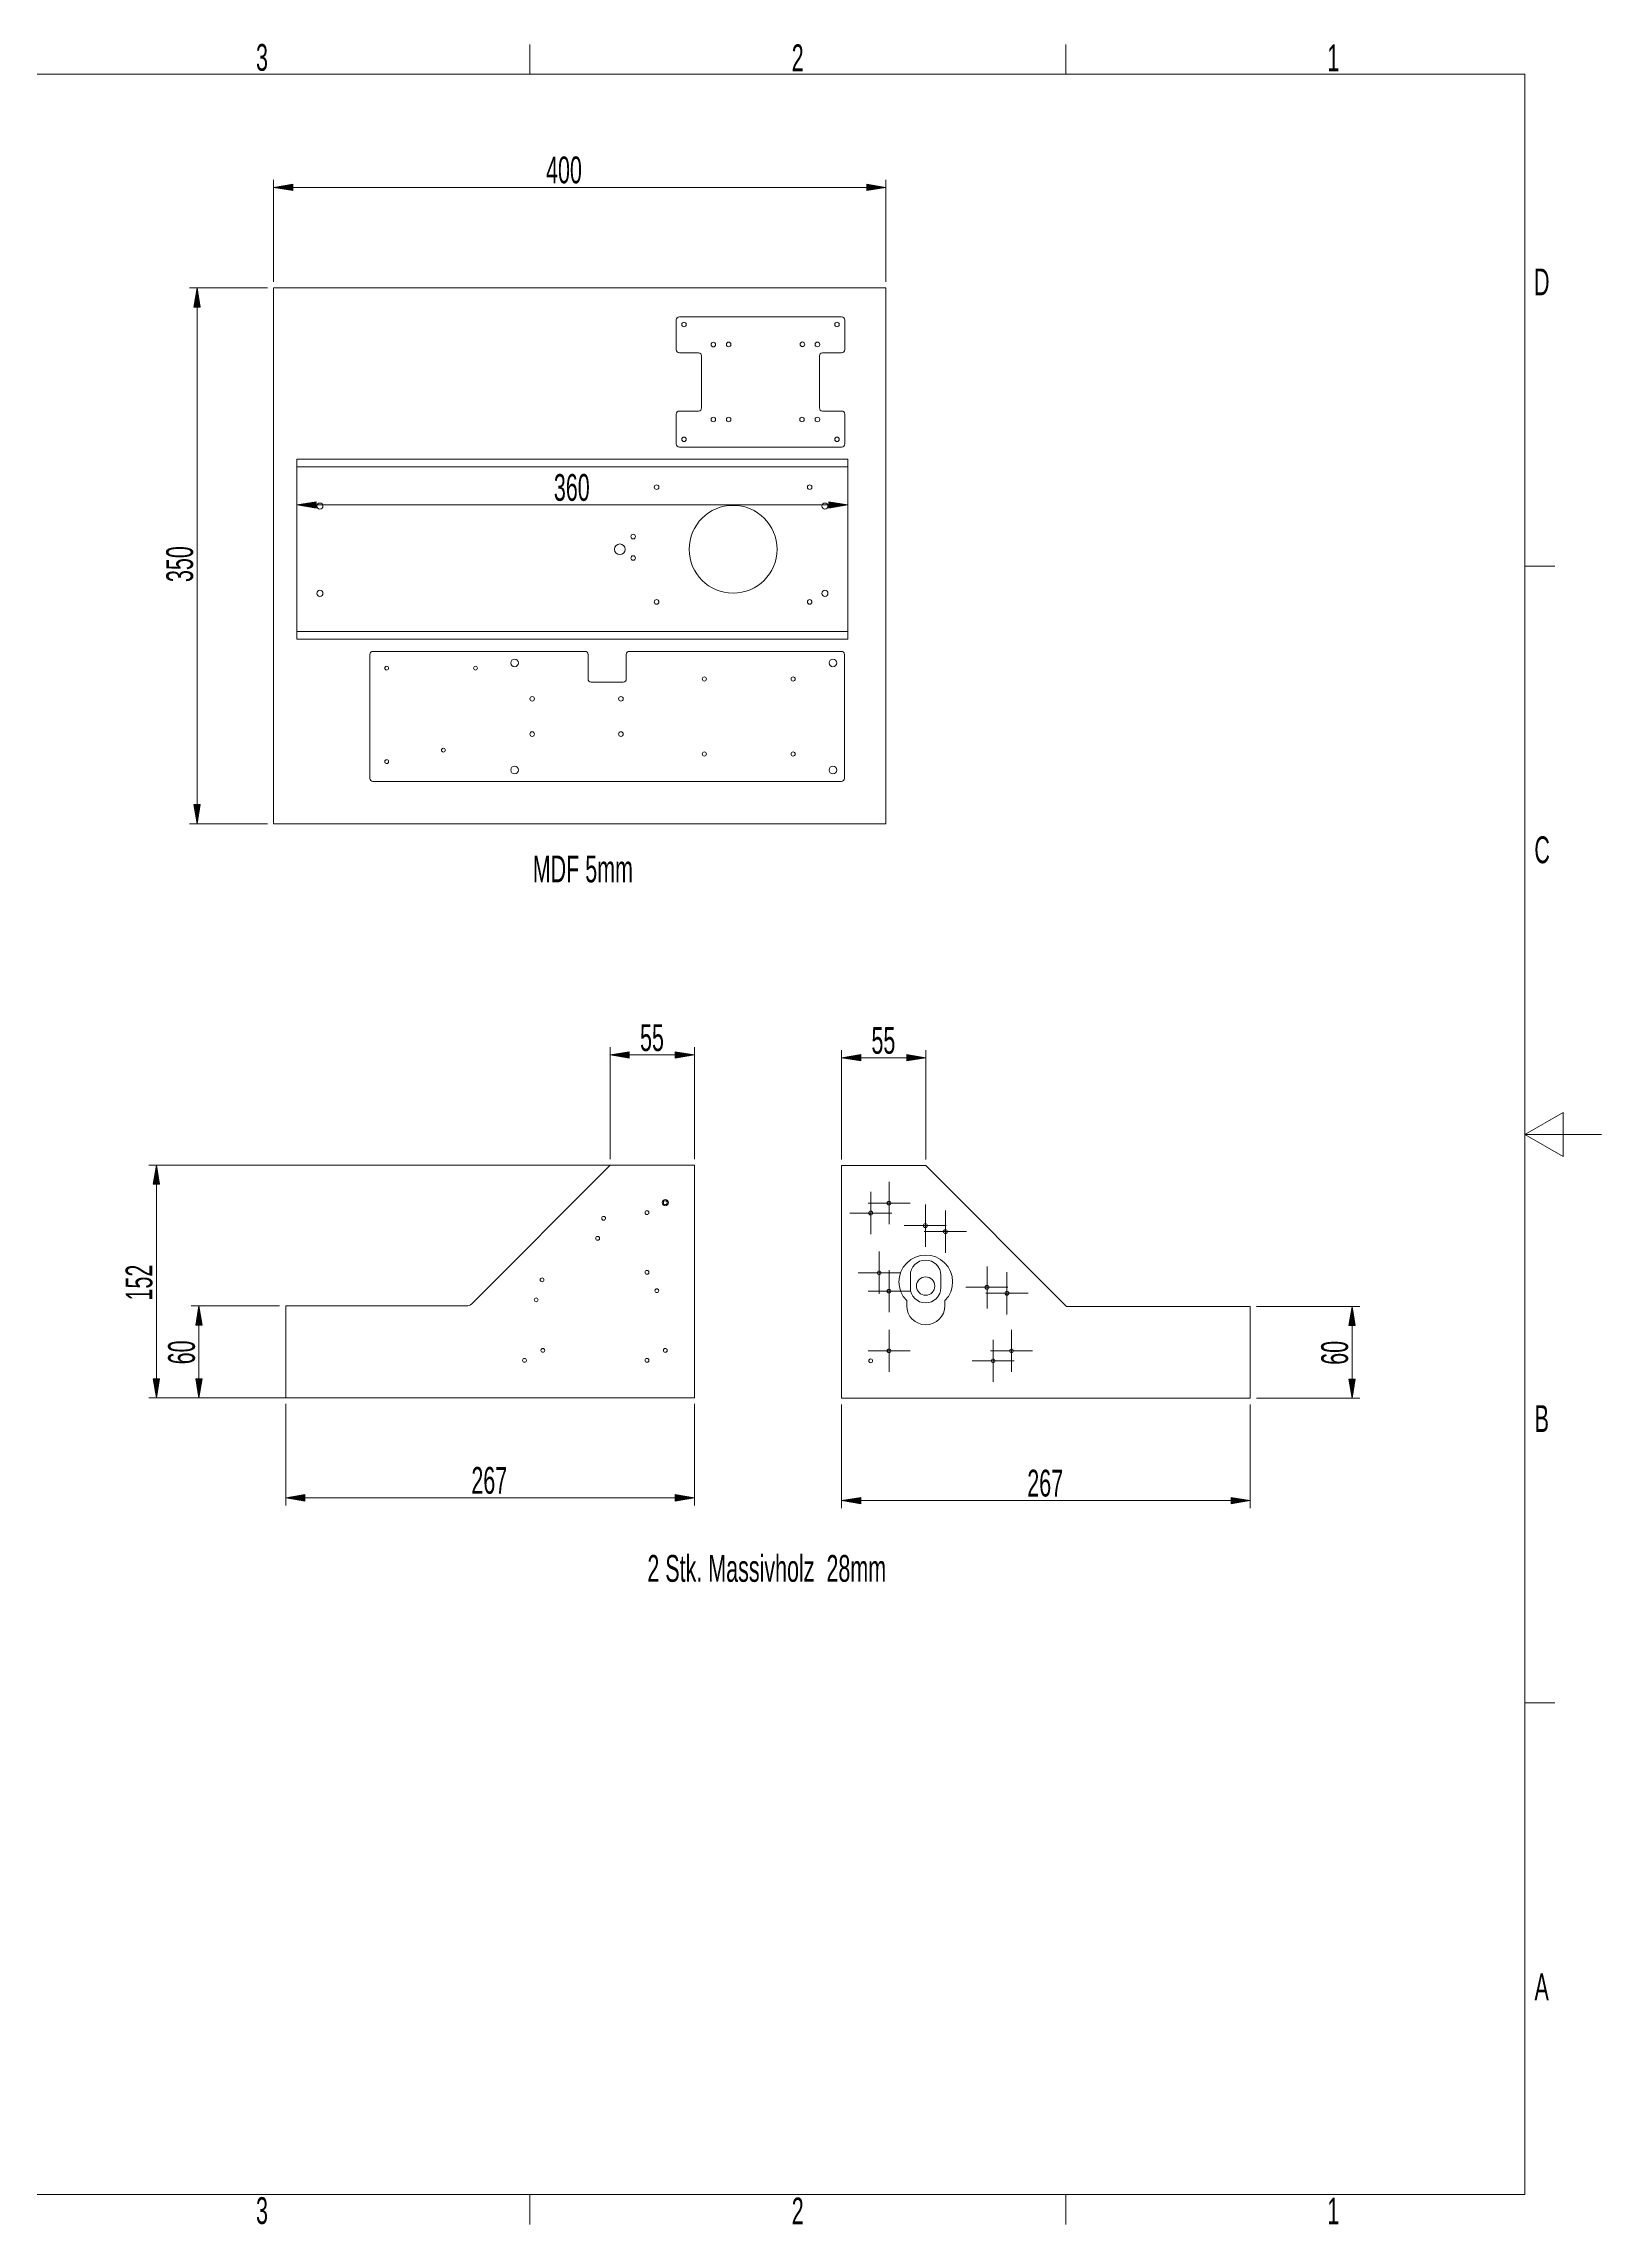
# Model space of a CAD drawing. Extents: x -90 to 2010, y -203 to 1283.
# Drawn here: x 992 to 2010, y -172 to 1253 of the extents above; entities that cross this region are included whole.
import ezdxf

# ---------------------------------------------------------------- set-up
doc = ezdxf.new("R2010")
doc.units = 0
doc.header["$MEASUREMENT"] = 0
doc.layers.get('0').update_dxf_attribs({"lineweight": 0})
for name, color, linetype, lineweight in [('Bemaßung (ISO)', 7, 'Continuous', 0), ('Mittelpunktmarkierung (ISO)', 7, 'Continuous', 0), ('Sichtbar (ISO)', 7, 'Continuous', 0), ('Skizziergeometrie (ISO)', 7, 'Continuous', 0), ('Symbol (ISO)', 7, 'Continuous', 0), ('Verdeckt (ISO)', 7, 'Continuous', 0)]:
    doc.layers.add(name, color=color, linetype=linetype, lineweight=lineweight)

# ---------------------------------------------------------------- blocks, each defined once
blk = doc.blocks.new('Block_25')
at = {"layer": 'Bemaßung (ISO)', "true_color": 0x000000, "transparency": 33554687}
h = blk.add_hatch(color=18, dxfattribs=at)
h.dxf.hatch_style = 2
h.paths.add_polyline_path([(1170.2, 953.3), (1170.2, 949.1), (1157.7, 951.2)])
h = blk.add_hatch(color=18, dxfattribs=at)
h.dxf.hatch_style = 2
h.paths.add_polyline_path([(1505.2, 953.3), (1505.2, 949.1), (1517.7, 951.2)])
at = {"layer": 'Bemaßung (ISO)', "color": 18, "lineweight": 5, "true_color": 0x000000}
for p, q in [((1157.7, 977), (1157.7, 946.2)), ((1517.7, 977), (1517.7, 946.2)), ((1170.2, 951.2), (1505.2, 951.2))]:
    blk.add_line(p, q, dxfattribs=at)
at = {"layer": 'Bemaßung (ISO)'}
for points in [[(1170.2, 953.3), (1170.2, 949.1), (1157.7, 951.2), (1157.7, 951.2)], [(1505.2, 953.3), (1505.2, 949.1), (1517.7, 951.2), (1517.7, 951.2)]]:
    blk.add_lwpolyline(points, close=True, dxfattribs=at)
at = {"layer": 'Bemaßung (ISO)', "insert": (1325.6, 953.6), "char_height": 0.2, "attachment_point": 7}
blk.add_mtext('\\C18;\\c0;\\FSwiss 721 Condensed BT|b0|i0|c1;\\H17.500000;\\W0.700000;360', dxfattribs=at)
blk = doc.blocks.new('Block_26')
at = {"layer": 'Bemaßung (ISO)', "true_color": 0x000000, "transparency": 33554687}
h = blk.add_hatch(color=18, dxfattribs=at)
h.dxf.hatch_style = 2
h.paths.add_polyline_path([(1090.4, 1080.4), (1094.6, 1080.4), (1092.5, 1092.9)])
h = blk.add_hatch(color=18, dxfattribs=at)
h.dxf.hatch_style = 2
h.paths.add_polyline_path([(1090.4, 755.4), (1094.6, 755.4), (1092.5, 742.9)])
at = {"layer": 'Bemaßung (ISO)', "color": 18, "lineweight": 5, "true_color": 0x000000}
for p, q in [((1138.5, 1092.9), (1087.5, 1092.9)), ((1092.5, 755.4), (1092.5, 1080.4)), ((1138.5, 742.9), (1087.5, 742.9))]:
    blk.add_line(p, q, dxfattribs=at)
at = {"layer": 'Bemaßung (ISO)'}
for points in [[(1090.4, 1080.4), (1094.6, 1080.4), (1092.5, 1092.9), (1092.5, 1092.9)], [(1090.4, 755.4), (1094.6, 755.4), (1092.5, 742.9), (1092.5, 742.9)]]:
    blk.add_lwpolyline(points, close=True, dxfattribs=at)
at = {"layer": 'Bemaßung (ISO)', "insert": (1090.1, 900.8), "char_height": 0.2, "attachment_point": 7, "rotation": 90}
blk.add_mtext('\\C18;\\c0;\\FSwiss 721 Condensed BT|b0|i0|c1;\\H17.500000;\\W0.700000;350', dxfattribs=at)
blk = doc.blocks.new('Block_27')
at = {"layer": 'Bemaßung (ISO)', "true_color": 0x000000, "transparency": 33554687}
h = blk.add_hatch(color=18, dxfattribs=at)
h.dxf.hatch_style = 2
h.paths.add_polyline_path([(1155, 1160.7), (1155, 1156.5), (1142.5, 1158.6)])
h = blk.add_hatch(color=18, dxfattribs=at)
h.dxf.hatch_style = 2
h.paths.add_polyline_path([(1530, 1160.7), (1530, 1156.5), (1542.5, 1158.6)])
at = {"layer": 'Bemaßung (ISO)', "color": 18, "lineweight": 5, "true_color": 0x000000}
for p, q in [((1142.5, 1096.9), (1142.5, 1163.6)), ((1155, 1158.6), (1530, 1158.6)), ((1542.5, 1096.9), (1542.5, 1163.6))]:
    blk.add_line(p, q, dxfattribs=at)
at = {"layer": 'Bemaßung (ISO)'}
for points in [[(1155, 1160.7), (1155, 1156.5), (1142.5, 1158.6), (1142.5, 1158.6)], [(1530, 1160.7), (1530, 1156.5), (1542.5, 1158.6), (1542.5, 1158.6)]]:
    blk.add_lwpolyline(points, close=True, dxfattribs=at)
at = {"layer": 'Bemaßung (ISO)', "insert": (1320.5, 1161), "char_height": 0.2, "attachment_point": 7}
blk.add_mtext('\\C18;\\c0;\\FSwiss 721 Condensed BT|b0|i0|c1;\\H17.500000;\\W0.700000;400', dxfattribs=at)
blk = doc.blocks.new('Block_28')
at = {"layer": 'Bemaßung (ISO)', "true_color": 0x000000, "transparency": 33554687}
h = blk.add_hatch(color=18, dxfattribs=at)
h.dxf.hatch_style = 2
h.paths.add_polyline_path([(1162.9, 304.7), (1162.9, 300.5), (1150.4, 302.6)])
h = blk.add_hatch(color=18, dxfattribs=at)
h.dxf.hatch_style = 2
h.paths.add_polyline_path([(1404.9, 304.7), (1404.9, 300.5), (1417.4, 302.6)])
at = {"layer": 'Bemaßung (ISO)', "color": 18, "lineweight": 5, "true_color": 0x000000}
for p, q in [((1150.4, 363.9), (1150.4, 297.6)), ((1417.4, 363.9), (1417.4, 297.6)), ((1162.9, 302.6), (1404.9, 302.6))]:
    blk.add_line(p, q, dxfattribs=at)
at = {"layer": 'Bemaßung (ISO)'}
for points in [[(1162.9, 304.7), (1162.9, 300.5), (1150.4, 302.6), (1150.4, 302.6)], [(1404.9, 304.7), (1404.9, 300.5), (1417.4, 302.6), (1417.4, 302.6)]]:
    blk.add_lwpolyline(points, close=True, dxfattribs=at)
at = {"layer": 'Bemaßung (ISO)', "insert": (1271.7, 305), "char_height": 0.2, "attachment_point": 7}
blk.add_mtext('\\C18;\\c0;\\FSwiss 721 Condensed BT|b0|i0|c1;\\H17.500000;\\W0.700000;267', dxfattribs=at)
blk = doc.blocks.new('Block_29')
at = {"layer": 'Bemaßung (ISO)', "true_color": 0x000000, "transparency": 33554687}
h = blk.add_hatch(color=18, dxfattribs=at)
h.dxf.hatch_style = 2
h.paths.add_polyline_path([(1091.6, 415.4), (1095.8, 415.4), (1093.7, 427.9)])
h = blk.add_hatch(color=18, dxfattribs=at)
h.dxf.hatch_style = 2
h.paths.add_polyline_path([(1091.6, 380.4), (1095.8, 380.4), (1093.7, 367.9)])
at = {"layer": 'Bemaßung (ISO)', "color": 18, "lineweight": 5, "true_color": 0x000000}
for p, q in [((1146.4, 427.9), (1088.7, 427.9)), ((1093.7, 415.4), (1093.7, 380.4)), ((1146.4, 367.9), (1088.7, 367.9))]:
    blk.add_line(p, q, dxfattribs=at)
at = {"layer": 'Bemaßung (ISO)'}
for points in [[(1091.6, 415.4), (1095.8, 415.4), (1093.7, 427.9), (1093.7, 427.9)], [(1091.6, 380.4), (1095.8, 380.4), (1093.7, 367.9), (1093.7, 367.9)]]:
    blk.add_lwpolyline(points, close=True, dxfattribs=at)
at = {"layer": 'Bemaßung (ISO)', "insert": (1091.3, 389.8), "char_height": 0.2, "attachment_point": 7, "rotation": 90}
blk.add_mtext('\\C18;\\c0;\\FSwiss 721 Condensed BT|b0|i0|c1;\\H17.500000;\\W0.700000;60', dxfattribs=at)
blk = doc.blocks.new('Block_30')
at = {"layer": 'Bemaßung (ISO)', "true_color": 0x000000, "transparency": 33554687}
h = blk.add_hatch(color=18, dxfattribs=at)
h.dxf.hatch_style = 2
h.paths.add_polyline_path([(1374.9, 594), (1374.9, 589.8), (1362.4, 591.9)])
h = blk.add_hatch(color=18, dxfattribs=at)
h.dxf.hatch_style = 2
h.paths.add_polyline_path([(1404.9, 594), (1404.9, 589.8), (1417.4, 591.9)])
at = {"layer": 'Bemaßung (ISO)', "color": 18, "lineweight": 5, "true_color": 0x000000}
for p, q in [((1362.4, 523.9), (1362.4, 596.9)), ((1404.9, 591.9), (1374.9, 591.9)), ((1417.4, 523.9), (1417.4, 596.9))]:
    blk.add_line(p, q, dxfattribs=at)
at = {"layer": 'Bemaßung (ISO)'}
for points in [[(1374.9, 594), (1374.9, 589.8), (1362.4, 591.9), (1362.4, 591.9)], [(1404.9, 594), (1404.9, 589.8), (1417.4, 591.9), (1417.4, 591.9)]]:
    blk.add_lwpolyline(points, close=True, dxfattribs=at)
at = {"layer": 'Bemaßung (ISO)', "insert": (1381.9, 594.2), "char_height": 0.2, "attachment_point": 7}
blk.add_mtext('\\C18;\\c0;\\FSwiss 721 Condensed BT|b0|i0|c1;\\H17.500000;\\W0.700000;55', dxfattribs=at)
blk = doc.blocks.new('Block_31')
at = {"layer": 'Bemaßung (ISO)', "true_color": 0x000000, "transparency": 33554687}
h = blk.add_hatch(color=18, dxfattribs=at)
h.dxf.hatch_style = 2
h.paths.add_polyline_path([(1063.9, 507.4), (1068, 507.4), (1066, 519.9)])
h = blk.add_hatch(color=18, dxfattribs=at)
h.dxf.hatch_style = 2
h.paths.add_polyline_path([(1063.9, 380.4), (1068, 380.4), (1066, 367.9)])
at = {"layer": 'Bemaßung (ISO)', "color": 18, "lineweight": 5, "true_color": 0x000000}
for p, q in [((1413.4, 519.9), (1061, 519.9)), ((1066, 380.4), (1066, 507.4)), ((1413.4, 367.9), (1061, 367.9))]:
    blk.add_line(p, q, dxfattribs=at)
at = {"layer": 'Bemaßung (ISO)'}
for points in [[(1063.9, 507.4), (1068, 507.4), (1066, 519.9), (1066, 519.9)], [(1063.9, 380.4), (1068, 380.4), (1066, 367.9), (1066, 367.9)]]:
    blk.add_lwpolyline(points, close=True, dxfattribs=at)
at = {"layer": 'Bemaßung (ISO)', "insert": (1063.5, 431.5), "char_height": 0.2, "attachment_point": 7, "rotation": 90}
blk.add_mtext('\\C18;\\c0;\\FSwiss 721 Condensed BT|b0|i0|c1;\\H17.500000;\\W0.700000;152', dxfattribs=at)
blk = doc.blocks.new('Block_32')
at = {"layer": 'Bemaßung (ISO)', "true_color": 0x000000, "transparency": 33554687}
h = blk.add_hatch(color=18, dxfattribs=at)
h.dxf.hatch_style = 2
h.paths.add_polyline_path([(1526.1, 302.9), (1526.1, 298.7), (1513.6, 300.8)])
h = blk.add_hatch(color=18, dxfattribs=at)
h.dxf.hatch_style = 2
h.paths.add_polyline_path([(1768.1, 302.9), (1768.1, 298.7), (1780.6, 300.8)])
at = {"layer": 'Bemaßung (ISO)', "color": 18, "lineweight": 5, "true_color": 0x000000}
for p, q in [((1513.6, 363.6), (1513.6, 295.8)), ((1780.6, 363.6), (1780.6, 295.8)), ((1768.1, 300.8), (1526.1, 300.8))]:
    blk.add_line(p, q, dxfattribs=at)
at = {"layer": 'Bemaßung (ISO)'}
for points in [[(1526.1, 302.9), (1526.1, 298.7), (1513.6, 300.8), (1513.6, 300.8)], [(1768.1, 302.9), (1768.1, 298.7), (1780.6, 300.8), (1780.6, 300.8)]]:
    blk.add_lwpolyline(points, close=True, dxfattribs=at)
at = {"layer": 'Bemaßung (ISO)', "insert": (1634.9, 303.2), "char_height": 0.2, "attachment_point": 7}
blk.add_mtext('\\C18;\\c0;\\FSwiss 721 Condensed BT|b0|i0|c1;\\H17.500000;\\W0.700000;267', dxfattribs=at)
blk = doc.blocks.new('Block_33')
at = {"layer": 'Bemaßung (ISO)', "true_color": 0x000000, "transparency": 33554687}
h = blk.add_hatch(color=18, dxfattribs=at)
h.dxf.hatch_style = 2
h.paths.add_polyline_path([(1845, 415.1), (1849.2, 415.1), (1847.1, 427.6)])
h = blk.add_hatch(color=18, dxfattribs=at)
h.dxf.hatch_style = 2
h.paths.add_polyline_path([(1845, 380.1), (1849.2, 380.1), (1847.1, 367.6)])
at = {"layer": 'Bemaßung (ISO)', "color": 18, "lineweight": 5, "true_color": 0x000000}
for p, q in [((1784.6, 427.6), (1852.1, 427.6)), ((1847.1, 415.1), (1847.1, 380.1)), ((1784.6, 367.6), (1852.1, 367.6))]:
    blk.add_line(p, q, dxfattribs=at)
at = {"layer": 'Bemaßung (ISO)'}
for points in [[(1845, 415.1), (1849.2, 415.1), (1847.1, 427.6), (1847.1, 427.6)], [(1845, 380.1), (1849.2, 380.1), (1847.1, 367.6), (1847.1, 367.6)]]:
    blk.add_lwpolyline(points, close=True, dxfattribs=at)
at = {"layer": 'Bemaßung (ISO)', "insert": (1844.7, 389.5), "char_height": 0.2, "attachment_point": 7, "rotation": 90}
blk.add_mtext('\\C18;\\c0;\\FSwiss 721 Condensed BT|b0|i0|c1;\\H17.500000;\\W0.700000;60', dxfattribs=at)
blk = doc.blocks.new('Block_34')
at = {"layer": 'Bemaßung (ISO)', "true_color": 0x000000, "transparency": 33554687}
h = blk.add_hatch(color=18, dxfattribs=at)
h.dxf.hatch_style = 2
h.paths.add_polyline_path([(1526.1, 592.1), (1526.1, 588), (1513.6, 590)])
h = blk.add_hatch(color=18, dxfattribs=at)
h.dxf.hatch_style = 2
h.paths.add_polyline_path([(1556.1, 592.1), (1556.1, 588), (1568.6, 590)])
at = {"layer": 'Bemaßung (ISO)', "color": 18, "lineweight": 5, "true_color": 0x000000}
for p, q in [((1513.6, 523.6), (1513.6, 595)), ((1526.1, 590), (1556.1, 590)), ((1568.6, 523.6), (1568.6, 595))]:
    blk.add_line(p, q, dxfattribs=at)
at = {"layer": 'Bemaßung (ISO)'}
for points in [[(1526.1, 592.1), (1526.1, 588), (1513.6, 590), (1513.6, 590)], [(1556.1, 592.1), (1556.1, 588), (1568.6, 590), (1568.6, 590)]]:
    blk.add_lwpolyline(points, close=True, dxfattribs=at)
at = {"layer": 'Bemaßung (ISO)', "insert": (1533.1, 592.4), "char_height": 0.2, "attachment_point": 7}
blk.add_mtext('\\C18;\\c0;\\FSwiss 721 Condensed BT|b0|i0|c1;\\H17.500000;\\W0.700000;55', dxfattribs=at)

msp = doc.modelspace()

# ---------------------------------------------------------------- linework, layer by layer
at = {"color": 18, "lineweight": 18, "true_color": 0x000000}
for p, q in [((1310, 1232.5), (1310, 1252)), ((1660, 1232.5), (1660, 1252)), ((1960, 911.2), (1979.5, 911.2)), ((1960, 168.7), (1979.5, 168.7)), ((1960, -152.5), (1960, 110)), ((1010, -152.5), (1960, -152.5)), ((1310, -152.5), (1310, -172)), ((1660, -152.5), (1660, -172))]:
    msp.add_line(p, q, dxfattribs=at)
for points in [[(-40, -152.5), (-40, 1232.5), (1960, 1232.5), (1960, -152.5), (-40, -152.5)], [(2010, 540), (1960, 540), (1985, 554.4), (1985, 525.6), (1960, 540)]]:
    msp.add_lwpolyline(points, dxfattribs=at)
at = {"layer": 'Mittelpunktmarkierung (ISO)', "color": 18, "lineweight": 5, "true_color": 0x000000}
for p, q in [((1532.6, 502.4), (1532.6, 474.9)), ((1544.6, 508.9), (1544.6, 481.4)), ((1546.4, 488.6), (1518.9, 488.6)), ((1558.4, 495.1), (1530.9, 495.1)), ((1568.3, 494.1), (1568.3, 466.6)), ((1581.4, 490.2), (1581.4, 462.7)), ((1582, 480.4), (1554.5, 480.4)), ((1595.1, 476.5), (1567.6, 476.5)), ((1538.1, 463.4), (1538.1, 435.9)), ((1551.9, 449.6), (1524.4, 449.6)), ((1544.6, 451.4), (1544.6, 423.9)), ((1608.6, 453.8), (1608.6, 426.3)), ((1621.6, 449.9), (1621.6, 422.4)), ((1558.4, 437.6), (1530.9, 437.6)), ((1622.3, 440.1), (1594.8, 440.1)), ((1635.4, 436.2), (1607.9, 436.2)), ((1544.6, 412.4), (1544.6, 384.9)), ((1612.6, 405.9), (1612.6, 378.4)), ((1624.6, 412.4), (1624.6, 384.9)), ((1558.4, 398.6), (1530.9, 398.6)), ((1626.4, 392.1), (1598.9, 392.1)), ((1638.4, 398.6), (1610.9, 398.6))]:
    msp.add_line(p, q, dxfattribs=at)
at = {"layer": 'Sichtbar (ISO)', "color": 18, "lineweight": 18, "true_color": 0x000000}
for p, q in [((1405.6, 1052.5), (1405.6, 1072)), ((1407.6, 1074), (1513.6, 1074)), ((1515.6, 1072), (1515.6, 1052.5)), ((1407.6, 1050.5), (1420.1, 1050.5)), ((1422.1, 1048.5), (1422.1, 1014.5)), ((1499.1, 1014.5), (1499.1, 1048.5)), ((1501.1, 1050.5), (1513.6, 1050.5)), ((1420.1, 1012.5), (1407.6, 1012.5)), ((1513.6, 1012.5), (1501.1, 1012.5)), ((1405.6, 991), (1405.6, 1010.5)), ((1515.6, 1010.5), (1515.6, 991)), ((1513.6, 989), (1407.6, 989)), ((1157.7, 981), (1517.7, 981)), ((1157.7, 863.4), (1157.7, 981)), ((1517.7, 981), (1517.7, 863.4)), ((1517.7, 863.4), (1157.7, 863.4)), ((1345.9, 855.5), (1207.4, 855.5)), ((1513.4, 855.5), (1374.9, 855.5)), ((1205.4, 853.5), (1205.4, 772.5)), ((1347.9, 837.5), (1347.9, 853.5)), ((1372.9, 853.5), (1372.9, 837.5)), ((1515.4, 772.5), (1515.4, 853.5)), ((1370.9, 835.5), (1349.9, 835.5)), ((1207.4, 770.5), (1513.4, 770.5)), ((1362.4, 519.9), (1271.9, 429.4)), ((1417.4, 519.9), (1362.4, 519.9)), ((1417.4, 367.9), (1417.4, 519.9)), ((1513.6, 367.6), (1513.6, 519.6)), ((1513.6, 519.6), (1568.6, 519.6)), ((1568.6, 519.6), (1660.6, 427.6)), ((1558.5, 439.9), (1558.5, 447.9)), ((1578.5, 447.9), (1578.5, 439.9)), ((1268.3, 427.9), (1150.4, 427.9)), ((1150.4, 427.9), (1150.4, 367.9)), ((1556.1, 428.1), (1556.1, 431.4)), ((1581.1, 431.4), (1581.1, 428.1)), ((1660.6, 427.6), (1780.6, 427.6)), ((1780.6, 427.6), (1780.6, 367.6)), ((1150.4, 367.9), (1417.4, 367.9)), ((1780.6, 367.6), (1513.6, 367.6))]:
    msp.add_line(p, q, dxfattribs=at)
for centre, radius in [((1410.6, 1069), 1.5), ((1510.6, 1069), 1.5), ((1429.8, 1055.9), 1.5), ((1439.8, 1056), 1.5), ((1488, 1056.1), 1.5), ((1497.8, 1056), 1.5), ((1429.8, 1007), 1.5), ((1439.8, 1007), 1.5), ((1487.7, 1007), 1.5), ((1497.8, 1007), 1.5), ((1410.6, 994), 1.5), ((1510.6, 994), 1.5), ((1392.7, 962.8), 1.5), ((1492.7, 962.8), 1.5), ((1172.7, 950.4), 2), ((1442.7, 922.2), 28.7), ((1502.7, 950.4), 2), ((1377.4, 930.5), 1.5), ((1368.7, 922.2), 3.5), ((1377.4, 916.5), 1.5), ((1172.7, 893.4), 2), ((1392.7, 887.8), 1.5), ((1492.7, 887.8), 1.5), ((1502.7, 893.4), 2), ((1216.4, 844.5), 1.25), ((1274.4, 844.5), 1.25), ((1299.9, 848), 2.5), ((1507.9, 848), 2.5), ((1423.9, 837.5), 1.35), ((1481.9, 837.5), 1.35), ((1311.4, 824.5), 1.5), ((1369.4, 824.5), 1.5), ((1311.4, 801.5), 1.5), ((1369.4, 801.5), 1.5), ((1216.4, 783.5), 1.25), ((1253.4, 791), 1.25), ((1423.9, 788.5), 1.35), ((1481.9, 788.5), 1.35), ((1299.9, 778), 2.5), ((1507.9, 778), 2.5), ((1358.1, 485.2), 1.25), ((1386.4, 488.9), 1.25), ((1398.4, 495.4), 2), ((1398.4, 495.4), 1.25), ((1532.6, 488.6), 1.25), ((1544.6, 495.1), 1.25), ((1354.2, 472.1), 1.25), ((1568.3, 480.4), 1.25), ((1581.4, 476.5), 1.25), ((1317.9, 445), 1.25), ((1386.4, 449.9), 1.25), ((1538.1, 449.6), 1.25), ((1568.5, 440.9), 6), ((1314, 431.9), 1.25), ((1392.9, 437.9), 1.25), ((1544.6, 437.6), 1.25), ((1608.6, 440.1), 1.25), ((1621.6, 436.2), 1.25), ((1318.4, 398.9), 1.25), ((1398.4, 398.9), 1.25), ((1544.6, 398.6), 1.25), ((1624.6, 398.6), 1.25), ((1306.4, 392.4), 1.25), ((1386.4, 392.4), 1.25), ((1532.6, 392.1), 1.25), ((1612.6, 392.1), 1.25)]:
    msp.add_circle(centre, radius, dxfattribs=at)
for points in [[(1407.6, 1074), (1406.5, 1074), (1405.6, 1073.1), (1405.6, 1072)], [(1515.6, 1072), (1515.6, 1073.1), (1514.7, 1074), (1513.6, 1074)], [(1405.6, 1052.5), (1405.6, 1051.4), (1406.5, 1050.5), (1407.6, 1050.5)], [(1422.1, 1048.5), (1422.1, 1049.6), (1421.2, 1050.5), (1420.1, 1050.5)], [(1501.1, 1050.5), (1500, 1050.5), (1499.1, 1049.6), (1499.1, 1048.5)], [(1513.6, 1050.5), (1514.7, 1050.5), (1515.6, 1051.4), (1515.6, 1052.5)], [(1407.6, 1012.5), (1406.5, 1012.5), (1405.6, 1011.6), (1405.6, 1010.5)], [(1420.1, 1012.5), (1421.2, 1012.5), (1422.1, 1013.4), (1422.1, 1014.5)], [(1499.1, 1014.5), (1499.1, 1013.4), (1500, 1012.5), (1501.1, 1012.5)], [(1515.6, 1010.5), (1515.6, 1011.6), (1514.7, 1012.5), (1513.6, 1012.5)], [(1405.6, 991), (1405.6, 989.9), (1406.5, 989), (1407.6, 989)], [(1513.6, 989), (1514.7, 989), (1515.6, 989.9), (1515.6, 991)], [(1207.4, 855.5), (1206.3, 855.5), (1205.4, 854.6), (1205.4, 853.5)], [(1347.9, 853.5), (1347.9, 854.6), (1347.1, 855.5), (1345.9, 855.5)], [(1374.9, 855.5), (1373.8, 855.5), (1372.9, 854.6), (1372.9, 853.5)], [(1515.4, 853.5), (1515.4, 854.6), (1514.6, 855.5), (1513.4, 855.5)], [(1347.9, 837.5), (1347.9, 836.4), (1348.8, 835.5), (1349.9, 835.5)], [(1370.9, 835.5), (1372.1, 835.5), (1372.9, 836.4), (1372.9, 837.5)], [(1205.4, 772.5), (1205.4, 771.4), (1206.3, 770.5), (1207.4, 770.5)], [(1513.4, 770.5), (1514.6, 770.5), (1515.4, 771.4), (1515.4, 772.5)], [(1268.3, 427.9), (1269.7, 427.9), (1270.9, 428.4), (1271.9, 429.4)]]:
    msp.add_open_spline(points, degree=3, dxfattribs=at)
for points, knots in [([(1581.1, 431.4), (1587.9, 438.3), (1587.8, 449.4), (1580.9, 456.1), (1574, 462.9), (1562.9, 462.8), (1556.1, 455.9), (1549.4, 449.1), (1549.4, 438.2), (1556.1, 431.4)], [0, 0, 0, 0, 1, 1, 1, 2, 2, 2, 3, 3, 3, 3]), ([(1578.5, 447.9), (1578.5, 453.4), (1574, 457.9), (1568.5, 457.9), (1562.9, 457.9), (1558.5, 453.4), (1558.5, 447.9)], [0, 0, 0, 0, 1, 1, 1, 2, 2, 2, 2]), ([(1556.1, 428.1), (1556.1, 421.2), (1561.7, 415.6), (1568.6, 415.6), (1575.5, 415.6), (1581.1, 421.2), (1581.1, 428.1)], [0, 0, 0, 0, 1, 1, 1, 2, 2, 2, 2]), ([(1558.5, 439.9), (1558.5, 434.4), (1562.9, 429.9), (1568.5, 429.9), (1574, 429.9), (1578.5, 434.4), (1578.5, 439.9)], [0, 0, 0, 0, 1, 1, 1, 2, 2, 2, 2])]:
    msp.add_open_spline(points, degree=3, knots=knots, dxfattribs=at)
at = {"layer": 'Skizziergeometrie (ISO)', "color": 18, "lineweight": 18, "true_color": 0x000000}
for p, q in [((1142.5, 1092.9), (1542.5, 1092.9)), ((1142.5, 742.9), (1142.5, 1092.9)), ((1542.5, 1092.9), (1542.5, 742.9)), ((1542.5, 742.9), (1142.5, 742.9))]:
    msp.add_line(p, q, dxfattribs=at)
at = {"layer": 'Verdeckt (ISO)', "color": 18, "lineweight": 9, "true_color": 0x000000}
for p, q in [((1157.7, 976), (1517.7, 976)), ((1517.7, 868.4), (1157.7, 868.4))]:
    msp.add_line(p, q, dxfattribs=at)

# ---------------------------------------------------------------- block references
at = {"layer": 'Bemaßung (ISO)'}
for name in ['Block_27', 'Block_26', 'Block_25', 'Block_30', 'Block_34', 'Block_31', 'Block_29', 'Block_33', 'Block_28', 'Block_32']:
    msp.add_blockref(name, (0, 0), dxfattribs=at)

# ---------------------------------------------------------------- texts
at = {"char_height": 0.2, "attachment_point": 7}
for s, insert in [('\\C18;\\c0;\\FSwiss 721 Condensed BT|b0|i0|c1;\\H17.500000;\\W0.700000;3', (1131, 1234.5)), ('\\C18;\\c0;\\FSwiss 721 Condensed BT|b0|i0|c1;\\H17.500000;\\W0.700000;2', (1481, 1234.5)), ('\\C18;\\c0;\\FSwiss 721 Condensed BT|b0|i0|c1;\\H17.500000;\\W0.700000;1', (1831, 1234.5)), ('\\C18;\\c0;\\FSwiss 721 Condensed BT|b0|i0|c1;\\H17.500000;\\W0.700000;D', (1966, 1088.1)), ('\\C18;\\c0;\\FSwiss 721 Condensed BT|b0|i0|c1;\\H17.500000;\\W0.700000;C', (1966.2, 716.9)), ('\\C18;\\c0;\\FSwiss 721 Condensed BT|b0|i0|c1;\\H17.500000;\\W0.700000;B', (1966.4, 345.6)), ('\\C18;\\c0;\\FSwiss 721 Condensed BT|b0|i0|c1;\\H17.500000;\\W0.700000;A', (1966.3, -25.6)), ('\\C18;\\c0;\\FSwiss 721 Condensed BT|b0|i0|c1;\\H17.500000;\\W0.700000;3', (1131, -172)), ('\\C18;\\c0;\\FSwiss 721 Condensed BT|b0|i0|c1;\\H17.500000;\\W0.700000;2', (1481, -172)), ('\\C18;\\c0;\\FSwiss 721 Condensed BT|b0|i0|c1;\\H17.500000;\\W0.700000;1', (1831, -172))]:
    msp.add_mtext(s, dxfattribs=dict(at, insert=insert))
at = {"layer": 'Symbol (ISO)', "char_height": 0.2, "attachment_point": 7}
for s, insert in [('\\C18;\\c0;\\FSwiss 721 Condensed BT|b0|i0|c1;\\H17.500000;\\W0.700000;MDF 5mm', (1311.8, 704.4)), ('\\C18;\\c0;\\FSwiss 721 Condensed BT|b0|i0|c1;\\H17.500000;\\W0.700000;2 Stk. Massivholz  28mm', (1386.7, 247.5))]:
    msp.add_mtext(s, dxfattribs=dict(at, insert=insert))

doc.saveas('drawing.dxf')
